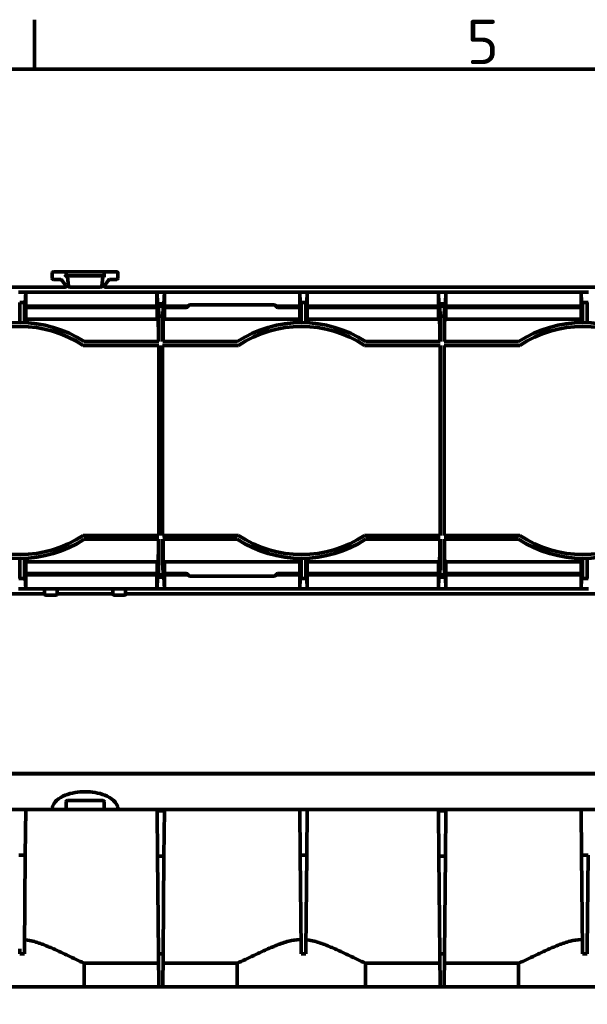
# Model space of a CAD drawing. Header units: millimetres. Extents: x 0 to 2100, y 0 to 1485.
# Drawn here: x 344.1 to 568, y 1066 to 1454.5 of the extents above; entities that cross this region are included whole.
import ezdxf

# ---------------------------------------------------------------- set-up
doc = ezdxf.new("R2010")
doc.units = ezdxf.units.MM
doc.header["$LTSCALE"] = 5
doc.layers.get('0').update_dxf_attribs({"lineweight": 50})
doc.layers.add('Rahmen (ISO)', color=7, linetype='Continuous', lineweight=50)
doc.layers.add('Sichtbar (ISO)', color=7, linetype='Continuous', lineweight=50)
doc.styles.add('Notiztext (DIN)', font='isocpeur.ttf')

# ---------------------------------------------------------------- blocks, each defined once
blk = doc.blocks.new('Ränder Standardrahmen')
at = {"layer": 'Rahmen (ISO)'}
blk.add_line((70, 287), (70, 290.9), dxfattribs=at)
at = {"layer": 'Rahmen (ISO)', "flags": 128}
blk.add_lwpolyline([(10, 10), (10, 287), (410, 287), (410, 10), (10, 10)], dxfattribs=at)
at = {"layer": 'Rahmen (ISO)', "color": 179, "insert": (104.078, 287.4), "char_height": 3.5, "attachment_point": 7, "style": 'Notiztext (DIN)'}
blk.add_mtext('5', dxfattribs=at)

msp = doc.modelspace()

# ---------------------------------------------------------------- linework, layer by layer
at = {"layer": 'Sichtbar (ISO)'}
for p, q in [((356.947, 1354.481), (356.947, 1352.481)), ((361.909, 1354.981), (357.447, 1354.981)), ((357.447, 1351.981), (360.316, 1351.981)), ((362.909, 1354.981), (361.909, 1354.981)), ((362.409, 1353.481), (361.909, 1352.981)), ((362.409, 1353.481), (362.409, 1354.481)), ((362.458, 1353.481), (362.409, 1353.481)), ((363.453, 1353.481), (362.458, 1353.481)), ((376.909, 1354.981), (362.909, 1354.981)), ((363.335, 1349.429), (362.956, 1353.034)), ((376.364, 1353.481), (363.453, 1353.481)), ((377.359, 1353.481), (376.364, 1353.481)), ((376.862, 1353.034), (376.483, 1349.429)), ((377.909, 1354.981), (376.909, 1354.981)), ((377.409, 1353.481), (377.359, 1353.481)), ((377.409, 1353.455), (377.409, 1354.481)), ((377.409, 1352.981), (377.409, 1353.455)), ((377.909, 1354.981), (382.37, 1354.981)), ((379.502, 1351.981), (382.37, 1351.981)), ((382.37, 1354.981), (382.409, 1354.981)), ((382.87, 1354.552), (382.87, 1352.481)), ((287.909, 1348.981), (361.871, 1348.981)), ((360.726, 1351.767), (362.118, 1349.767)), ((362.863, 1349.504), (362.809, 1349.65)), ((375.985, 1348.981), (363.832, 1348.981)), ((377.009, 1349.65), (376.954, 1349.504)), ((376.983, 1349.416), (376.984, 1349.415)), ((379.091, 1351.767), (377.699, 1349.767)), ((377.946, 1348.981), (971.871, 1348.981)), ((343.628, 1346.981), (346.489, 1346.981)), ((346.489, 1346.981), (346.332, 1342.981)), ((346.489, 1346.981), (398.328, 1346.981)), ((346.559, 1346.981), (346.559, 1341.502)), ((398.259, 1341.502), (398.259, 1346.981)), ((398.333, 1346.981), (398.328, 1346.981)), ((401.184, 1346.981), (398.333, 1346.981)), ((398.49, 1342.381), (398.333, 1346.981)), ((401.184, 1346.981), (401.027, 1342.381)), ((401.189, 1346.981), (401.184, 1346.981)), ((401.189, 1346.981), (454.628, 1346.981)), ((401.259, 1346.981), (401.259, 1341.502)), ((454.559, 1341.502), (454.559, 1346.981)), ((454.628, 1346.981), (457.489, 1346.981)), ((454.786, 1342.981), (454.628, 1346.981)), ((457.489, 1346.981), (457.332, 1342.981)), ((457.489, 1346.981), (509.328, 1346.981)), ((457.559, 1346.981), (457.559, 1341.502)), ((509.259, 1341.502), (509.259, 1346.981)), ((509.333, 1346.981), (509.328, 1346.981)), ((512.184, 1346.981), (509.333, 1346.981)), ((509.49, 1342.381), (509.333, 1346.981)), ((512.184, 1346.981), (512.027, 1342.381)), ((512.189, 1346.981), (512.184, 1346.981)), ((512.189, 1346.981), (565.628, 1346.981)), ((512.259, 1346.981), (512.259, 1341.502)), ((565.559, 1341.502), (565.559, 1346.981)), ((565.628, 1346.981), (568.489, 1346.981)), ((565.786, 1342.981), (565.628, 1346.981)), ((346.009, 1342.981), (344.108, 1342.981)), ((344.126, 1334.981), (344.126, 1340.981)), ((345.991, 1340.981), (345.991, 1334.949)), ((346.332, 1342.981), (346.009, 1342.981)), ((398.315, 1340.981), (346.502, 1340.981)), ((346.559, 1341.502), (346.527, 1340.981)), ((346.559, 1341.502), (398.259, 1341.502)), ((398.29, 1340.981), (398.259, 1341.502)), ((401.027, 1342.381), (398.49, 1342.381)), ((398.826, 1341.481), (398.49, 1342.381)), ((400.691, 1341.481), (398.826, 1341.481)), ((398.939, 1337.481), (398.826, 1341.481)), ((400.691, 1341.481), (400.578, 1337.481)), ((401.027, 1342.381), (400.691, 1341.481)), ((409.878, 1340.981), (401.202, 1340.981)), ((401.259, 1341.502), (401.227, 1340.981)), ((401.259, 1341.502), (410.53, 1341.502)), ((411.629, 1341.981), (411.384, 1341.981)), ((444.139, 1341.981), (411.629, 1341.981)), ((444.383, 1341.981), (444.139, 1341.981)), ((445.238, 1341.502), (454.559, 1341.502)), ((454.615, 1340.981), (445.889, 1340.981)), ((454.59, 1340.981), (454.559, 1341.502)), ((455.108, 1342.981), (454.786, 1342.981)), ((457.009, 1342.981), (455.108, 1342.981)), ((455.126, 1334.981), (455.126, 1340.981)), ((456.991, 1340.981), (456.991, 1334.949)), ((457.332, 1342.981), (457.009, 1342.981)), ((509.315, 1340.981), (457.502, 1340.981)), ((457.559, 1341.502), (457.527, 1340.981)), ((457.559, 1341.502), (509.259, 1341.502)), ((509.29, 1340.981), (509.259, 1341.502)), ((512.027, 1342.381), (509.49, 1342.381)), ((509.826, 1341.481), (509.49, 1342.381)), ((511.691, 1341.481), (509.826, 1341.481)), ((509.939, 1337.481), (509.826, 1341.481)), ((511.691, 1341.481), (511.578, 1337.481)), ((512.027, 1342.381), (511.691, 1341.481)), ((565.615, 1340.981), (512.202, 1340.981)), ((512.259, 1341.502), (512.227, 1340.981)), ((512.259, 1341.502), (565.559, 1341.502)), ((565.59, 1340.981), (565.559, 1341.502)), ((566.108, 1342.981), (565.786, 1342.981)), ((568.009, 1342.981), (566.108, 1342.981)), ((566.126, 1334.981), (566.126, 1340.981)), ((567.991, 1340.981), (567.991, 1334.949)), ((568.332, 1342.981), (568.009, 1342.981)), ((346.105, 1336.381), (398.712, 1336.381)), ((346.489, 1339.481), (346.489, 1336.381)), ((398.328, 1336.381), (398.328, 1339.481)), ((400.578, 1337.481), (398.939, 1337.481)), ((398.939, 1327.481), (398.939, 1337.481)), ((400.578, 1337.481), (400.578, 1327.481)), ((400.805, 1336.381), (455.012, 1336.381)), ((401.189, 1339.481), (401.189, 1336.381)), ((454.628, 1336.381), (454.628, 1339.481)), ((457.105, 1336.381), (509.712, 1336.381)), ((457.489, 1339.481), (457.489, 1336.381)), ((509.328, 1336.381), (509.328, 1339.481)), ((511.578, 1337.481), (509.939, 1337.481)), ((509.939, 1327.481), (509.939, 1337.481)), ((511.578, 1337.481), (511.578, 1327.481)), ((511.805, 1336.381), (566.012, 1336.381)), ((512.189, 1339.481), (512.189, 1336.381)), ((565.628, 1336.381), (565.628, 1339.481)), ((399.009, 1325.981), (369.133, 1325.981)), ((369.582, 1327.481), (398.939, 1327.481)), ((399.009, 1250.981), (399.009, 1325.981)), ((400.509, 1250.981), (400.509, 1325.981)), ((400.509, 1325.981), (430.384, 1325.981)), ((400.578, 1327.481), (429.936, 1327.481)), ((480.133, 1325.981), (510.009, 1325.981)), ((480.582, 1327.481), (509.939, 1327.481)), ((510.009, 1325.981), (510.009, 1250.981)), ((511.509, 1250.981), (511.509, 1325.981)), ((511.509, 1325.981), (541.384, 1325.981)), ((511.578, 1327.481), (540.936, 1327.481)), ((369.133, 1250.981), (399.009, 1250.981)), ((430.384, 1250.981), (400.509, 1250.981)), ((510.009, 1250.981), (480.133, 1250.981)), ((541.384, 1250.981), (511.509, 1250.981)), ((398.939, 1249.481), (369.582, 1249.481)), ((398.939, 1240.958), (398.939, 1249.481)), ((400.578, 1249.481), (400.578, 1240.958)), ((429.936, 1249.481), (400.578, 1249.481)), ((509.939, 1249.481), (480.582, 1249.481)), ((509.939, 1240.958), (509.939, 1249.481)), ((511.578, 1249.481), (511.578, 1240.958)), ((540.936, 1249.481), (511.578, 1249.481)), ((344.126, 1233.981), (344.126, 1241.981)), ((345.991, 1242.014), (345.991, 1233.981)), ((346.105, 1240.581), (398.712, 1240.581)), ((346.489, 1240.581), (346.489, 1237.481)), ((398.328, 1237.481), (398.328, 1240.581)), ((400.805, 1240.581), (455.012, 1240.581)), ((401.189, 1240.581), (401.189, 1237.481)), ((454.628, 1237.481), (454.628, 1240.581)), ((455.126, 1233.981), (455.126, 1241.981)), ((456.991, 1242.014), (456.991, 1233.981)), ((457.105, 1240.581), (509.712, 1240.581)), ((457.489, 1240.581), (457.489, 1237.481)), ((509.328, 1237.481), (509.328, 1240.581)), ((511.805, 1240.581), (566.012, 1240.581)), ((512.189, 1240.581), (512.189, 1237.481)), ((565.628, 1237.481), (565.628, 1240.581)), ((566.126, 1233.981), (566.126, 1241.981)), ((567.991, 1242.014), (567.991, 1233.981)), ((346.502, 1235.981), (398.315, 1235.981)), ((346.527, 1235.981), (346.559, 1235.461)), ((398.259, 1235.461), (346.559, 1235.461)), ((346.559, 1235.461), (346.559, 1229.981)), ((398.259, 1235.461), (398.29, 1235.981)), ((398.259, 1229.981), (398.259, 1235.461)), ((398.49, 1234.581), (398.826, 1235.481)), ((398.826, 1235.481), (398.927, 1239.047)), ((400.691, 1235.481), (398.826, 1235.481)), ((400.59, 1239.047), (400.691, 1235.481)), ((400.691, 1235.481), (401.027, 1234.581)), ((401.202, 1235.981), (409.878, 1235.981)), ((401.227, 1235.981), (401.259, 1235.461)), ((410.53, 1235.461), (401.259, 1235.461)), ((401.259, 1235.461), (401.259, 1229.981)), ((454.559, 1235.461), (445.238, 1235.461)), ((445.889, 1235.981), (454.615, 1235.981)), ((454.559, 1235.461), (454.59, 1235.981)), ((454.559, 1229.981), (454.559, 1235.461)), ((457.502, 1235.981), (509.315, 1235.981)), ((457.527, 1235.981), (457.559, 1235.461)), ((509.259, 1235.461), (457.559, 1235.461)), ((457.559, 1235.461), (457.559, 1229.981)), ((509.259, 1235.461), (509.29, 1235.981)), ((509.259, 1229.981), (509.259, 1235.461)), ((509.49, 1234.581), (509.826, 1235.481)), ((509.826, 1235.481), (509.927, 1239.047)), ((511.691, 1235.481), (509.826, 1235.481)), ((511.59, 1239.047), (511.691, 1235.481)), ((511.691, 1235.481), (512.027, 1234.581)), ((512.202, 1235.981), (565.615, 1235.981)), ((512.227, 1235.981), (512.259, 1235.461)), ((565.559, 1235.461), (512.259, 1235.461)), ((512.259, 1235.461), (512.259, 1229.981)), ((565.559, 1235.461), (565.59, 1235.981)), ((565.559, 1229.981), (565.559, 1235.461)), ((343.786, 1233.981), (344.126, 1233.981)), ((345.991, 1233.981), (344.126, 1233.981)), ((345.991, 1233.981), (346.332, 1233.981)), ((346.332, 1233.981), (346.489, 1229.981)), ((398.333, 1229.981), (398.49, 1234.581)), ((401.027, 1234.581), (398.49, 1234.581)), ((401.027, 1234.581), (401.184, 1229.981)), ((411.384, 1234.981), (411.629, 1234.981)), ((411.629, 1234.981), (444.139, 1234.981)), ((444.139, 1234.981), (444.383, 1234.981)), ((454.628, 1229.981), (454.786, 1233.981)), ((454.786, 1233.981), (455.126, 1233.981)), ((456.991, 1233.981), (455.126, 1233.981)), ((456.991, 1233.981), (457.332, 1233.981)), ((457.332, 1233.981), (457.489, 1229.981)), ((509.333, 1229.981), (509.49, 1234.581)), ((512.027, 1234.581), (509.49, 1234.581)), ((512.027, 1234.581), (512.184, 1229.981)), ((565.628, 1229.981), (565.786, 1233.981)), ((565.786, 1233.981), (566.126, 1233.981)), ((567.991, 1233.981), (566.126, 1233.981)), ((567.991, 1233.981), (568.332, 1233.981)), ((287.909, 1227.981), (353.909, 1227.981)), ((346.489, 1229.981), (343.628, 1229.981)), ((354.409, 1229.981), (346.489, 1229.981)), ((353.909, 1227.981), (353.909, 1229.481)), ((358.409, 1229.981), (354.409, 1229.981)), ((359.018, 1229.981), (358.409, 1229.981)), ((358.909, 1229.481), (358.909, 1227.981)), ((358.909, 1227.981), (359.018, 1227.981)), ((359.018, 1229.981), (359.503, 1229.981)), ((359.503, 1227.981), (359.018, 1227.981)), ((359.503, 1229.981), (360.341, 1229.981)), ((360.341, 1227.981), (359.503, 1227.981)), ((363.251, 1229.981), (360.341, 1229.981)), ((360.341, 1227.981), (363.251, 1227.981)), ((363.251, 1229.981), (376.566, 1229.981)), ((376.566, 1227.981), (363.251, 1227.981)), ((379.477, 1229.981), (376.566, 1229.981)), ((376.566, 1227.981), (379.477, 1227.981)), ((379.477, 1229.981), (380.314, 1229.981)), ((380.314, 1227.981), (379.477, 1227.981)), ((380.314, 1229.981), (380.799, 1229.981)), ((380.799, 1227.981), (380.314, 1227.981)), ((381.409, 1229.981), (380.799, 1229.981)), ((380.799, 1227.981), (380.909, 1227.981)), ((380.909, 1227.981), (380.909, 1229.481)), ((385.409, 1229.981), (381.409, 1229.981)), ((398.328, 1229.981), (385.409, 1229.981)), ((385.909, 1229.481), (385.909, 1227.981)), ((385.909, 1227.981), (963.909, 1227.981)), ((398.328, 1229.981), (398.333, 1229.981)), ((401.184, 1229.981), (398.333, 1229.981)), ((401.184, 1229.981), (401.189, 1229.981)), ((454.628, 1229.981), (401.189, 1229.981)), ((457.489, 1229.981), (454.628, 1229.981)), ((509.328, 1229.981), (457.489, 1229.981)), ((509.328, 1229.981), (509.333, 1229.981)), ((512.184, 1229.981), (509.333, 1229.981)), ((512.184, 1229.981), (512.189, 1229.981)), ((565.628, 1229.981), (512.189, 1229.981)), ((568.489, 1229.981), (565.628, 1229.981)), ((354.409, 1227.481), (358.409, 1227.481)), ((381.409, 1227.481), (385.409, 1227.481)), ((174.909, 1156.915), (1174.909, 1156.915)), ((175.409, 1157.115), (1174.409, 1157.115)), ((362.909, 1146.415), (376.909, 1146.415)), ((287.909, 1142.915), (357.447, 1142.915)), ((346.489, 1142.915), (346.332, 1124.915)), ((357.447, 1142.915), (361.909, 1142.915)), ((361.909, 1142.915), (362.458, 1142.915)), ((362.409, 1143.415), (362.409, 1145.915)), ((362.458, 1142.915), (362.809, 1142.915)), ((362.809, 1142.915), (362.833, 1142.915)), ((362.833, 1142.915), (362.837, 1142.915)), ((362.837, 1142.915), (363.832, 1142.915)), ((363.832, 1142.915), (375.985, 1142.915)), ((375.985, 1142.915), (376.977, 1142.915)), ((376.983, 1142.915), (376.98, 1142.915)), ((376.983, 1142.915), (376.984, 1142.915)), ((376.984, 1142.915), (377.009, 1142.915)), ((377.009, 1142.915), (377.359, 1142.915)), ((377.359, 1142.915), (377.409, 1142.915)), ((377.409, 1145.915), (377.409, 1142.927)), ((377.409, 1142.915), (377.409, 1142.927)), ((377.409, 1142.915), (377.553, 1142.915)), ((377.909, 1142.915), (377.553, 1142.915)), ((377.909, 1142.915), (382.37, 1142.915)), ((382.37, 1142.915), (967.447, 1142.915)), ((398.333, 1142.415), (398.328, 1142.915)), ((401.184, 1142.415), (398.333, 1142.415)), ((398.49, 1124.415), (398.333, 1142.415)), ((401.184, 1142.415), (401.027, 1124.415)), ((401.189, 1142.915), (401.184, 1142.415)), ((454.786, 1124.915), (454.628, 1142.915)), ((457.489, 1142.915), (457.332, 1124.915)), ((509.333, 1142.415), (509.328, 1142.915)), ((512.184, 1142.415), (509.333, 1142.415)), ((509.49, 1124.415), (509.333, 1142.415)), ((512.184, 1142.415), (512.027, 1124.415)), ((512.189, 1142.915), (512.184, 1142.415)), ((565.786, 1124.915), (565.628, 1142.915)), ((346.332, 1124.915), (343.786, 1124.915)), ((346.332, 1124.915), (346.009, 1087.915)), ((401.027, 1124.415), (398.49, 1124.415)), ((398.826, 1085.915), (398.49, 1124.415)), ((401.027, 1124.415), (400.691, 1085.915)), ((457.332, 1124.915), (454.786, 1124.915)), ((455.108, 1087.915), (454.786, 1124.915)), ((457.332, 1124.915), (457.009, 1087.915)), ((512.027, 1124.415), (509.49, 1124.415)), ((509.826, 1085.915), (509.49, 1124.415)), ((512.027, 1124.415), (511.691, 1085.915)), ((568.332, 1124.915), (565.786, 1124.915)), ((566.108, 1087.915), (565.786, 1124.915)), ((568.332, 1124.915), (568.009, 1087.915)), ((344.108, 1087.915), (344.126, 1085.915)), ((346.009, 1087.915), (345.991, 1085.915)), ((455.108, 1087.915), (455.126, 1085.915)), ((457.009, 1087.915), (456.991, 1085.915)), ((566.108, 1087.915), (566.126, 1085.915)), ((568.009, 1087.915), (567.991, 1085.915)), ((344.126, 1085.915), (345.991, 1085.915)), ((400.691, 1085.915), (398.826, 1085.915)), ((398.939, 1072.915), (398.826, 1085.915)), ((400.691, 1085.915), (400.578, 1072.915)), ((455.126, 1085.915), (456.991, 1085.915)), ((511.691, 1085.915), (509.826, 1085.915)), ((509.939, 1072.915), (509.826, 1085.915)), ((511.691, 1085.915), (511.578, 1072.915)), ((566.126, 1085.915), (567.991, 1085.915)), ((369.582, 1082.278), (398.858, 1082.278)), ((369.582, 1072.915), (369.582, 1082.278)), ((400.66, 1082.278), (429.936, 1082.278)), ((429.936, 1072.915), (429.936, 1082.278)), ((480.582, 1082.278), (509.858, 1082.278)), ((480.582, 1072.915), (480.582, 1082.278)), ((511.66, 1082.278), (540.936, 1082.278)), ((540.936, 1072.915), (540.936, 1082.278)), ((369.582, 1072.915), (318.936, 1072.915)), ((369.582, 1072.915), (398.939, 1072.915)), ((400.578, 1072.915), (398.939, 1072.915)), ((400.578, 1072.915), (429.936, 1072.915)), ((480.582, 1072.915), (429.936, 1072.915)), ((480.582, 1072.915), (509.939, 1072.915)), ((511.578, 1072.915), (509.939, 1072.915)), ((511.578, 1072.915), (540.936, 1072.915)), ((591.582, 1072.915), (540.936, 1072.915))]:
    msp.add_line(p, q, dxfattribs=at)
for centre, radius, start, end in [((357.447, 1354.481), 0.5, 90, 180), ((357.447, 1352.481), 0.5, 180, 270), ((360.316, 1351.481), 0.5, 34.83871, 90), ((361.909, 1354.481), 0.5, 0, 90), ((362.458, 1352.981), 0.5, 6.00039, 90), ((377.359, 1352.981), 0.5, 90, 173.99961), ((377.909, 1354.481), 0.5, 90, 135.25761), ((379.502, 1351.481), 0.5, 90, 145.16129), ((382.37, 1352.481), 0.5, 270, 0), ((361.708, 1349.481), 0.5, 270, 34.83871), ((363.832, 1349.481), 0.5, 186.00039, 270), ((375.985, 1349.481), 0.5, 270, 352.44707), ((375.985, 1349.481), 0.5, 352.44707, 353.99961), ((378.11, 1349.481), 0.5, 145.16129, 270), ((344.259, 1288.481), 46.5, 57.00411, 122.99589), ((344.259, 1288.481), 45, 56.44269, 123.55731), ((455.259, 1288.481), 46.5, 57.00411, 122.99589), ((455.259, 1288.481), 45, 56.44269, 123.55731), ((566.259, 1288.481), 46.5, 57.00411, 122.99589), ((566.259, 1288.481), 45, 56.44269, 123.55731), ((344.259, 1288.481), 45, 236.44269, 303.55731), ((455.259, 1288.481), 45, 236.44269, 303.55731), ((566.259, 1288.481), 45, 236.44269, 303.55731), ((344.259, 1288.481), 46.5, 237.00411, 302.99589), ((455.259, 1288.481), 46.5, 237.00411, 302.99589), ((566.259, 1288.481), 46.5, 237.00411, 302.99589), ((362.909, 1145.915), 0.5, 90, 180), ((376.909, 1145.915), 0.5, 0, 90), ((357.447, 1143.415), 0.5, 171.28613, 270), ((361.909, 1143.415), 0.5, 270, 0), ((382.37, 1143.415), 0.5, 270, 274.39038)]:
    msp.add_arc(centre, radius, start, end, dxfattribs=at)
for centre, major_axis, ratio, start_param, end_param in [((344.108, 1340.981), (0, 2), 0.0087269, 4.712389, 6.2831853), ((346.009, 1340.981), (0, 2), 0.0087269, 0, 1.5707963), ((346.502, 1339.481), (0, 1.5), 0.0087269, 0, 1.5707963), ((398.315, 1339.481), (0, 1.5), 0.0087269, 4.712389, 6.2831853), ((401.202, 1339.481), (0, 1.5), 0.0087269, 0, 1.5707963), ((409.534, 1341.981), (0.847, -0.748), 0.7836697, 5.5573318, 6.6045293), ((411.511, 1340.981), (0.847, -0.748), 0.7836697, 3.4393273, 3.4629367), ((411.384, 1340.981), (-1.001, 0), 0.9993908, 4.712389, 5.7359771), ((444.383, 1340.981), (1.001, 0), 0.9993908, 0.5472082, 1.5707963), ((444.256, 1340.981), (0.847, 0.748), 0.7836697, 5.9618413, 5.9854507), ((446.233, 1341.981), (0.847, 0.748), 0.7836697, 2.8202487, 3.8674462), ((454.615, 1339.481), (0, 1.5), 0.0087269, 4.712389, 6.2831853), ((455.108, 1340.981), (0, 2), 0.0087269, 4.712389, 6.2831853), ((457.009, 1340.981), (0, 2), 0.0087269, 0, 1.5707963), ((457.502, 1339.481), (0, 1.5), 0.0087269, 0, 1.5707963), ((509.315, 1339.481), (0, 1.5), 0.0087269, 4.712389, 6.2831853), ((512.202, 1339.481), (0, 1.5), 0.0087269, 0, 1.5707963), ((565.615, 1339.481), (0, 1.5), 0.0087269, 4.712389, 6.2831853), ((566.108, 1340.981), (0, 2), 0.0087269, 4.712389, 6.2831853), ((568.009, 1340.981), (0, 2), 0.0087269, 0, 1.5707963), ((346.105, 1316.381), (0, -20), 0.0087269, 3.1415926, 3.5225921), ((398.712, 1316.381), (0, -20), 0.0087269, 2.1591593, 3.1415927), ((400.805, 1316.381), (0, -20), 0.0087269, 3.1415926, 4.124026), ((455.012, 1316.381), (0, -20), 0.0087269, 2.7651607, 3.1415927), ((457.105, 1316.381), (0, -20), 0.0087269, 3.1415926, 3.5225921), ((509.712, 1316.381), (0, -20), 0.0087269, 2.1591593, 3.1415927), ((511.805, 1316.381), (0, -20), 0.0087269, 3.1415926, 4.124026), ((566.012, 1316.381), (0, -20), 0.0087269, 2.7651607, 3.1415927), ((398.712, 1260.581), (0, -20), 0.0087269, 0, 0.9824334), ((400.805, 1260.581), (0, -20), 0.0087293, 5.3007519, 6.2831853), ((509.712, 1260.581), (0, -20), 0.0087269, 0, 0.9824334), ((511.805, 1260.581), (0, -20), 0.0087293, 5.3007519, 6.2831853), ((346.105, 1260.581), (0, -20), 0.0087269, 5.9021858, 6.2831853), ((398.922, 1240.958), (0, 2), 0.0087269, 3.4400916, 4.712389), ((400.595, 1240.958), (0, 2), 0.0087293, 1.5707963, 2.8430937), ((455.012, 1260.581), (0, -20), 0.0087269, 0, 0.376432), ((457.105, 1260.581), (0, -20), 0.0087269, 5.9021858, 6.2831853), ((509.922, 1240.958), (0, 2), 0.0087269, 3.4400916, 4.712389), ((511.595, 1240.958), (0, 2), 0.0087293, 1.5707963, 2.8430937), ((566.012, 1260.581), (0, -20), 0.0087269, 0, 0.376432), ((346.502, 1237.481), (0, 1.5), 0.0087269, 1.5707963, 3.1415926), ((398.315, 1237.481), (0, 1.5), 0.0087269, 3.1415927, 4.712389), ((401.202, 1237.481), (0, 1.5), 0.0087293, 1.5707963, 3.1415926), ((409.534, 1234.981), (-0.847, -0.748), 0.7836697, 2.8202487, 3.8674462), ((411.511, 1235.981), (-0.847, -0.748), 0.7836697, 5.9618413, 5.9854507), ((411.384, 1235.981), (-1.001, 0), 0.9993908, 0.5472082, 1.5707963), ((444.383, 1235.981), (1.001, 0), 0.9993908, 4.712389, 5.7359771), ((444.256, 1235.981), (-0.847, 0.748), 0.7836697, 3.4393273, 3.4629367), ((446.233, 1234.981), (-0.847, 0.748), 0.7836697, 5.5573318, 6.6045293), ((454.615, 1237.481), (0, 1.5), 0.0087269, 3.1415927, 4.712389), ((457.502, 1237.481), (0, 1.5), 0.0087269, 1.5707963, 3.1415926), ((509.315, 1237.481), (0, 1.5), 0.0087269, 3.1415927, 4.712389), ((512.202, 1237.481), (0, 1.5), 0.0087293, 1.5707963, 3.1415926), ((565.615, 1237.481), (0, 1.5), 0.0087269, 3.1415927, 4.712389), ((362.809, 1143.415), (0.701, 0), 0.7137277, 4.712389, 4.7903498), ((377.009, 1143.415), (-0.701, 0), 0.7137277, 1.4928355, 1.5707963)]:
    msp.add_ellipse(centre, major_axis=major_axis, ratio=ratio, start_param=start_param, end_param=end_param, dxfattribs=at)
for points, knots in [([(377.409, 1354.481), (377.409, 1354.499), (377.41, 1354.516), (377.419, 1354.606), (377.444, 1354.68), (377.503, 1354.777), (377.527, 1354.807), (377.553, 1354.833)], [0.33869025, 0.33869025, 0.33869025, 0.33869025, 0.343869879, 0.343869879, 0.365648367, 0.365648367, 0.376577512, 0.376577512, 0.376577512, 0.376577512]), ([(382.87, 1354.552), (382.87, 1354.582), (382.867, 1354.612), (382.85, 1354.691), (382.83, 1354.739), (382.769, 1354.827), (382.729, 1354.868), (382.639, 1354.927), (382.594, 1354.948), (382.502, 1354.975), (382.456, 1354.981), (382.409, 1354.981)], [-0.087722155, -0.087722155, -0.087722155, -0.087722155, -0.074501621, -0.074501621, -0.052574391, -0.052574391, -0.030738804, -0.030738804, -0.014200991, -0.014200991, 0, 0, 0, 0]), ([(361.871, 1348.981), (361.97, 1348.981), (362.068, 1349.001), (362.288, 1349.075), (362.411, 1349.139), (362.633, 1349.276), (362.734, 1349.345), (362.833, 1349.415)], [0, 0, 0, 0, 0.0297966, 0.0297966, 0.06917445, 0.06917445, 0.10042474, 0.10042474, 0.10042474, 0.10042474]), ([(362.863, 1349.504), (362.866, 1349.496), (362.868, 1349.487), (362.868, 1349.472), (362.867, 1349.464), (362.862, 1349.448), (362.858, 1349.44), (362.847, 1349.426), (362.84, 1349.42), (362.833, 1349.415)], [-0.068100727, -0.068100727, -0.068100727, -0.068100727, -0.064114665, -0.064114665, -0.060613871, -0.060613871, -0.056012099, -0.056012099, -0.052204537, -0.052204537, -0.052204537, -0.052204537]), ([(376.983, 1349.416), (376.979, 1349.419), (376.975, 1349.422), (376.964, 1349.433), (376.959, 1349.441), (376.951, 1349.457), (376.95, 1349.466), (376.949, 1349.475), (376.949, 1349.476), (376.949, 1349.477)], [-0.0100219359, -0.0100219359, -0.0100219359, -0.0100219359, -0.0084652762, -0.0084652762, -0.0055879303, -0.0055879303, -0.0029667218, -0.0029667218, -0.0027345589, -0.0027345589, -0.0027345589, -0.0027345589]), ([(376.984, 1349.415), (377.083, 1349.345), (377.184, 1349.276), (377.406, 1349.139), (377.529, 1349.075), (377.749, 1349.001), (377.847, 1348.981), (377.946, 1348.981)], [0.01099306, 0.01099306, 0.01099306, 0.01099306, 0.04696393, 0.04696393, 0.09228997, 0.09228997, 0.12658747, 0.12658747, 0.12658747, 0.12658747]), ([(353.909, 1229.481), (353.909, 1229.546), (353.921, 1229.611), (353.971, 1229.731), (354.007, 1229.786), (354.099, 1229.879), (354.153, 1229.916), (354.244, 1229.954), (354.276, 1229.964), (354.342, 1229.978), (354.375, 1229.981), (354.409, 1229.981)], [0, 0, 0, 0, 0.019532224, 0.019532224, 0.039064447, 0.039064447, 0.058596671, 0.058596671, 0.068668689, 0.068668689, 0.078740707, 0.078740707, 0.078740707, 0.078740707]), ([(353.909, 1227.981), (353.909, 1227.916), (353.921, 1227.852), (353.971, 1227.731), (354.007, 1227.676), (354.099, 1227.584), (354.153, 1227.547), (354.244, 1227.508), (354.276, 1227.498), (354.342, 1227.485), (354.375, 1227.481), (354.409, 1227.481)], [0, 0, 0, 0, 0.019532224, 0.019532224, 0.039064447, 0.039064447, 0.058596671, 0.058596671, 0.068668689, 0.068668689, 0.078740707, 0.078740707, 0.078740707, 0.078740707]), ([(358.409, 1229.981), (358.474, 1229.981), (358.538, 1229.969), (358.659, 1229.919), (358.714, 1229.883), (358.806, 1229.791), (358.843, 1229.737), (358.882, 1229.646), (358.892, 1229.614), (358.905, 1229.548), (358.909, 1229.515), (358.909, 1229.481)], [0, 0, 0, 0, 0.019532224, 0.019532224, 0.039064447, 0.039064447, 0.058596671, 0.058596671, 0.068668689, 0.068668689, 0.078740707, 0.078740707, 0.078740707, 0.078740707]), ([(358.409, 1227.481), (358.474, 1227.481), (358.538, 1227.494), (358.659, 1227.543), (358.714, 1227.58), (358.806, 1227.671), (358.843, 1227.725), (358.882, 1227.816), (358.892, 1227.848), (358.905, 1227.914), (358.909, 1227.948), (358.909, 1227.981)], [0, 0, 0, 0, 0.019532224, 0.019532224, 0.039064447, 0.039064447, 0.058596671, 0.058596671, 0.068668689, 0.068668689, 0.078740707, 0.078740707, 0.078740707, 0.078740707]), ([(380.909, 1229.481), (380.909, 1229.546), (380.921, 1229.611), (380.971, 1229.731), (381.007, 1229.786), (381.099, 1229.879), (381.153, 1229.916), (381.244, 1229.954), (381.276, 1229.964), (381.342, 1229.978), (381.375, 1229.981), (381.409, 1229.981)], [0, 0, 0, 0, 0.019532224, 0.019532224, 0.039064447, 0.039064447, 0.058596671, 0.058596671, 0.068668689, 0.068668689, 0.078740707, 0.078740707, 0.078740707, 0.078740707]), ([(380.909, 1227.981), (380.909, 1227.916), (380.921, 1227.852), (380.971, 1227.731), (381.007, 1227.676), (381.099, 1227.584), (381.153, 1227.547), (381.244, 1227.508), (381.276, 1227.498), (381.342, 1227.485), (381.375, 1227.481), (381.409, 1227.481)], [0, 0, 0, 0, 0.019532224, 0.019532224, 0.039064447, 0.039064447, 0.058596671, 0.058596671, 0.068668689, 0.068668689, 0.078740707, 0.078740707, 0.078740707, 0.078740707]), ([(385.409, 1229.981), (385.474, 1229.981), (385.538, 1229.969), (385.659, 1229.919), (385.714, 1229.883), (385.806, 1229.791), (385.843, 1229.737), (385.882, 1229.646), (385.892, 1229.614), (385.905, 1229.548), (385.909, 1229.515), (385.909, 1229.481)], [0, 0, 0, 0, 0.019532224, 0.019532224, 0.039064447, 0.039064447, 0.058596671, 0.058596671, 0.068668689, 0.068668689, 0.078740707, 0.078740707, 0.078740707, 0.078740707]), ([(385.409, 1227.481), (385.474, 1227.481), (385.538, 1227.494), (385.659, 1227.543), (385.714, 1227.58), (385.806, 1227.671), (385.843, 1227.725), (385.882, 1227.816), (385.892, 1227.848), (385.905, 1227.914), (385.909, 1227.948), (385.909, 1227.981)], [0, 0, 0, 0, 0.019532224, 0.019532224, 0.039064447, 0.039064447, 0.058596671, 0.058596671, 0.068668689, 0.068668689, 0.078740707, 0.078740707, 0.078740707, 0.078740707]), ([(382.865, 1143.491), (382.803, 1143.895), (382.676, 1144.286), (382.171, 1145.35), (381.68, 1145.942), (380.133, 1147.368), (378.949, 1148.012), (376.483, 1149.012), (375.185, 1149.355), (372.564, 1149.807), (371.237, 1149.915), (369.909, 1149.915), (368.581, 1149.915), (367.253, 1149.807), (364.632, 1149.355), (363.334, 1149.012), (360.868, 1148.012), (359.684, 1147.368), (358.138, 1145.942), (357.647, 1145.35), (357.142, 1144.286), (357.015, 1143.895), (356.953, 1143.491)], [0.1003729, 0.1003729, 0.1003729, 0.1003729, 0.2074235, 0.2074235, 0.415683, 0.415683, 0.7979959, 0.7979959, 1.1881281, 1.1881281, 1.5782603, 1.5782603, 1.5782603, 1.9683925, 1.9683925, 2.3585247, 2.3585247, 2.7408376, 2.7408376, 2.9490971, 2.9490971, 3.0561477, 3.0561477, 3.0561477, 3.0561477]), ([(362.863, 1142.916), (362.866, 1142.917), (362.868, 1142.917), (362.868, 1142.917), (362.867, 1142.916), (362.862, 1142.916), (362.858, 1142.916), (362.847, 1142.915), (362.84, 1142.915), (362.833, 1142.915)], [-0.068100727, -0.068100727, -0.068100727, -0.068100727, -0.064114665, -0.064114665, -0.060613871, -0.060613871, -0.056012099, -0.056012099, -0.052204537, -0.052204537, -0.052204537, -0.052204537]), ([(376.983, 1142.915), (376.979, 1142.915), (376.975, 1142.915), (376.964, 1142.915), (376.959, 1142.916), (376.951, 1142.916), (376.95, 1142.916), (376.949, 1142.917), (376.949, 1142.917), (376.949, 1142.917)], [-0.0100219359, -0.0100219359, -0.0100219359, -0.0100219359, -0.0084652762, -0.0084652762, -0.0055879303, -0.0055879303, -0.0029667218, -0.0029667218, -0.0027345589, -0.0027345589, -0.0027345589, -0.0027345589]), ([(377.409, 1142.927), (377.409, 1142.927), (377.41, 1142.927), (377.419, 1142.927), (377.444, 1142.923), (377.503, 1142.917), (377.527, 1142.915), (377.553, 1142.915)], [0.33869025, 0.33869025, 0.33869025, 0.33869025, 0.343869879, 0.343869879, 0.365648367, 0.365648367, 0.376577512, 0.376577512, 0.376577512, 0.376577512]), ([(382.865, 1143.491), (382.865, 1143.49), (382.865, 1143.488), (382.873, 1143.431), (382.872, 1143.373), (382.85, 1143.262), (382.83, 1143.209), (382.769, 1143.108), (382.729, 1143.06), (382.639, 1142.99), (382.594, 1142.965), (382.502, 1142.93), (382.456, 1142.92), (382.409, 1142.916)], [-0.097989541, -0.097989541, -0.097989541, -0.097989541, -0.097530842, -0.097530842, -0.074501621, -0.074501621, -0.052574391, -0.052574391, -0.030738804, -0.030738804, -0.014200991, -0.014200991, 0, 0, 0, 0]), ([(346.04, 1091.478), (346.213, 1091.461), (346.386, 1091.442), (346.559, 1091.421), (347.486, 1091.308), (348.394, 1091.13), (350.905, 1090.505), (352.477, 1089.957), (355.575, 1088.736), (357.099, 1088.061), (360.111, 1086.679), (361.598, 1085.971), (365.301, 1084.215), (367.482, 1083.187), (369.582, 1082.278)], [8.896475, 8.896475, 8.896475, 8.896475, 8.9502852, 8.9502852, 8.9502852, 9.2391358, 9.2391358, 9.7624187, 9.7624187, 10.2857016, 10.2857016, 10.8089845, 10.8089845, 11.6067386, 11.6067386, 11.6067386, 11.6067386]), ([(429.936, 1082.278), (432.035, 1083.187), (434.217, 1084.215), (437.919, 1085.971), (439.407, 1086.679), (442.418, 1088.061), (443.942, 1088.736), (447.04, 1089.957), (448.612, 1090.505), (451.631, 1091.257), (453.067, 1091.494), (454.559, 1091.55), (454.692, 1091.555), (454.826, 1091.559), (454.998, 1091.562), (455.037, 1091.562), (455.077, 1091.563)], [5.8249672, 5.8249672, 5.8249672, 5.8249672, 6.6227213, 6.6227213, 7.1460042, 7.1460042, 7.6692871, 7.6692871, 8.19257, 8.19257, 8.6454358, 8.6454358, 8.6454358, 8.6859619, 8.6859619, 8.6978279, 8.6978279, 8.6978279, 8.6978279]), ([(457.04, 1091.478), (457.213, 1091.461), (457.386, 1091.442), (457.559, 1091.421), (458.486, 1091.308), (459.394, 1091.13), (461.905, 1090.505), (463.477, 1089.957), (466.575, 1088.736), (468.099, 1088.061), (471.111, 1086.679), (472.598, 1085.971), (476.301, 1084.215), (478.482, 1083.187), (480.582, 1082.278)], [8.896475, 8.896475, 8.896475, 8.896475, 8.9502852, 8.9502852, 8.9502852, 9.2391358, 9.2391358, 9.7624187, 9.7624187, 10.2857016, 10.2857016, 10.8089845, 10.8089845, 11.6067386, 11.6067386, 11.6067386, 11.6067386]), ([(540.936, 1082.278), (543.035, 1083.187), (545.217, 1084.215), (548.919, 1085.971), (550.407, 1086.679), (553.418, 1088.061), (554.942, 1088.736), (558.04, 1089.957), (559.612, 1090.505), (562.631, 1091.257), (564.067, 1091.494), (565.559, 1091.55), (565.692, 1091.555), (565.826, 1091.559), (565.998, 1091.562), (566.037, 1091.562), (566.077, 1091.563)], [5.8249672, 5.8249672, 5.8249672, 5.8249672, 6.6227213, 6.6227213, 7.1460042, 7.1460042, 7.6692871, 7.6692871, 8.19257, 8.19257, 8.6454358, 8.6454358, 8.6454358, 8.6859619, 8.6859619, 8.6978279, 8.6978279, 8.6978279, 8.6978279])]:
    msp.add_open_spline(points, degree=3, knots=knots, dxfattribs=at)
for points in [[(376.949, 1349.477), (376.949, 1349.486), (376.951, 1349.495), (376.954, 1349.504)], [(376.949, 1142.917), (376.949, 1142.917), (376.951, 1142.917), (376.954, 1142.916)]]:
    msp.add_open_spline(points, degree=3, dxfattribs=at)

# ---------------------------------------------------------------- block references
at = {"xscale": 5, "yscale": 5, "zscale": 5}
msp.add_blockref('Ränder Standardrahmen', (0, 0), dxfattribs=at)

doc.saveas('drawing.dxf')
